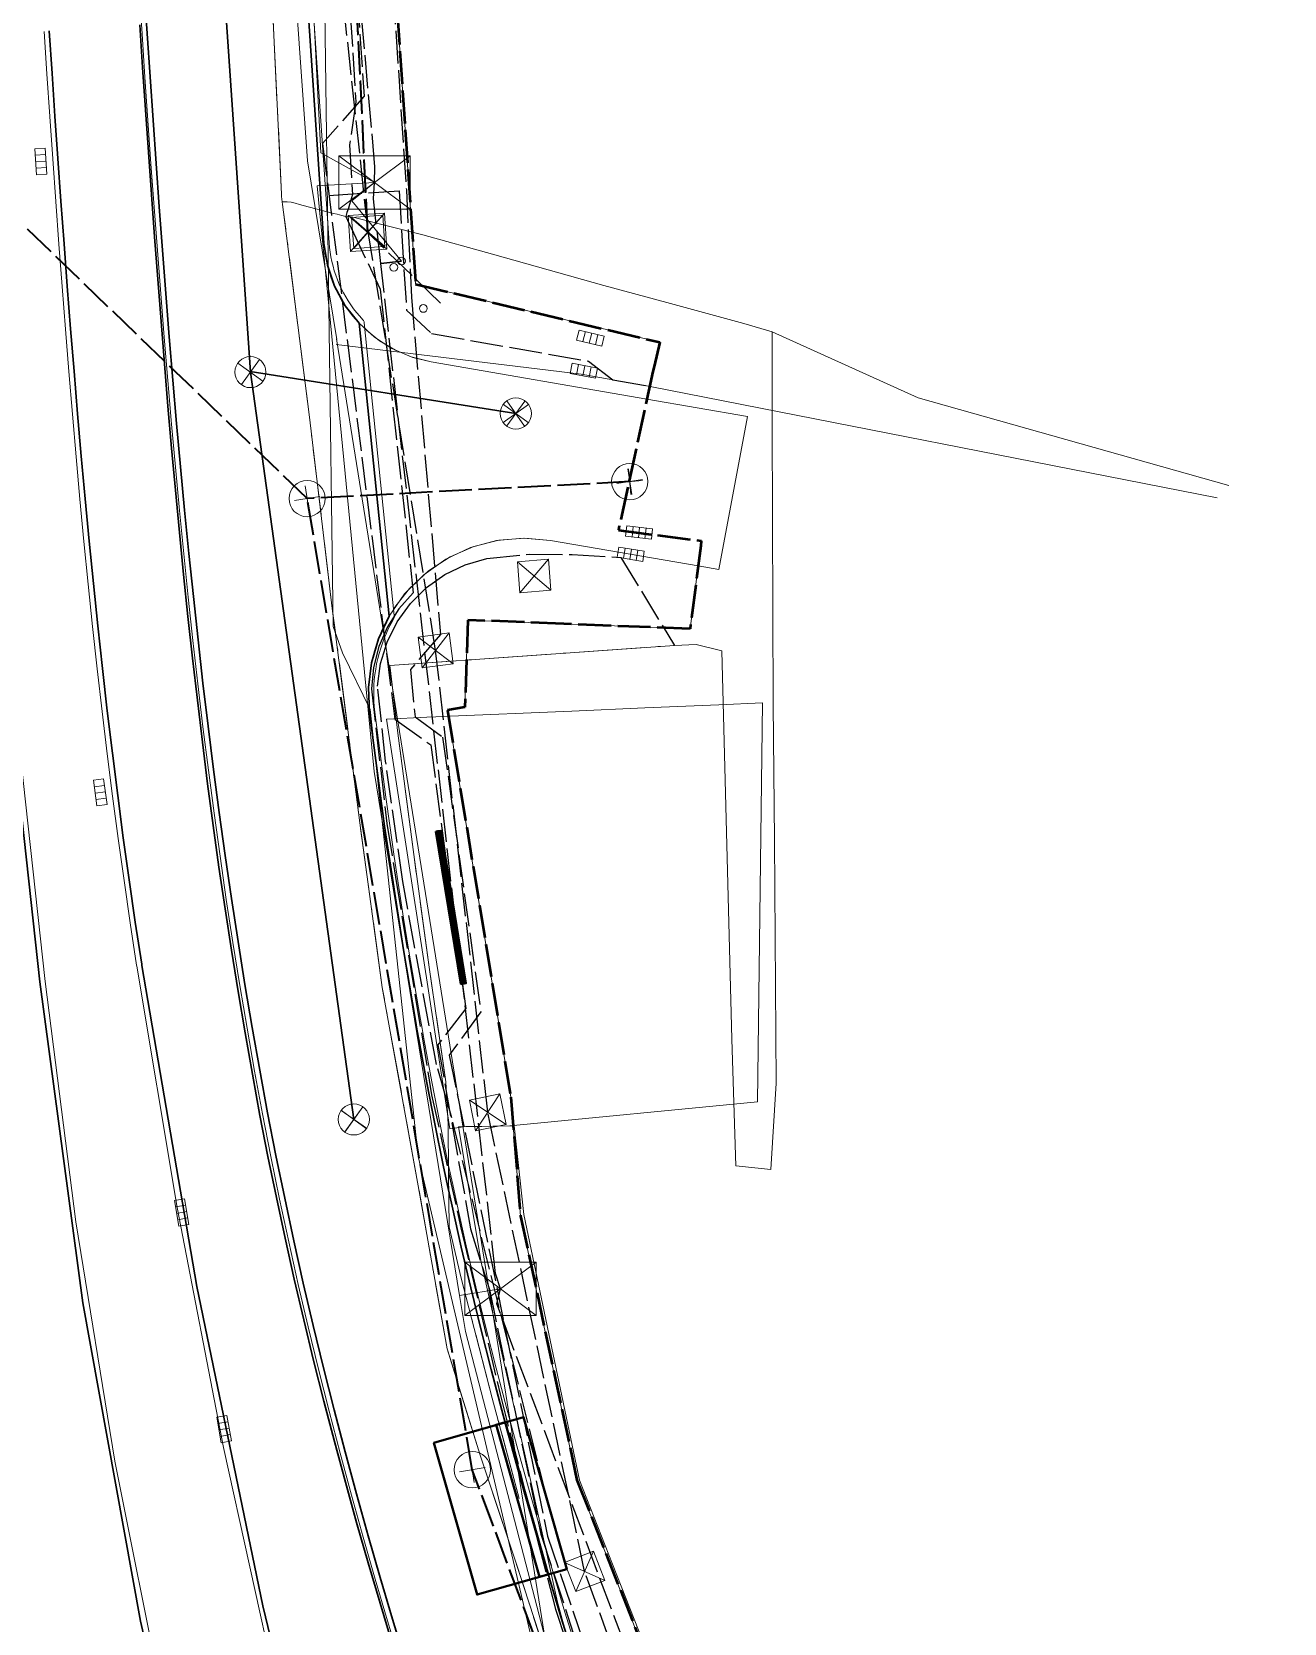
# Model space of a CAD drawing. Header units: metres. Extents: x 105014 to 106600, y 111320 to 118425.
# Drawn here: x 105914.6 to 105963, y 117164.8 to 117226.2 of the extents above; entities that cross this region are included whole.
import ezdxf

# ---------------------------------------------------------------- set-up
doc = ezdxf.new("R2010")
doc.units = ezdxf.units.M
doc.linetypes.add('DASHDOT', pattern=[3.556, 2.54, -0.508, 0, -0.508])
doc.linetypes.add('DASHED', pattern=[1.524, 1.27, -0.254])
for name, color, linetype, lineweight in [('00-BASE-LIMITE', 7, 'DASHED', 50), ('00-BASE-UE', 42, 'DASHED', 25), ('10-PAV-BOCACALLE', 9, 'CONTINUOUS', 13), ('10-PAV-CALZADA-BRT', 12, 'CONTINUOUS', 30), ('10-PAV-CALZADA-MIXTA', 8, 'CONTINUOUS', 30), ('10-PAV-SARDINEL', 252, 'CONTINUOUS', 13), ('20-EP-ZONA-DURA', 253, 'CONTINUOUS', 13), ('20-EP-ZONA-VERDE', 84, 'CONTINUOUS', 13), ('30-RED-ENEL-NODOS', 11, 'CONTINUOUS', 13), ('30-RED-ENEL-PROY', 1, 'DASHED', 25), ('30-RED-ETB-CAMARA', 151, 'CONTINUOUS', 13), ('30-RED-ETB-EXIST', 145, 'CONTINUOUS', 13), ('30-RED-ETB-PROY', 5, 'DASHED', 25), ('30-RED-MOVISTAR-CAMARA', 141, 'CONTINUOUS', 13), ('30-RED-MOVISTAR-PROY', 4, 'DASHED', 25), ('30-RED-VANTI-EXIST', 52, 'CONTINUOUS', 13), ('30-RED-VANTI-PROY', 2, 'DASHED', 25), ('30-RED-VANTI-RETIRO', 8, 'DASHDOT', 13), ('35-RH-ACUE-MENOR-EXIST', 151, 'CONTINUOUS', 13), ('35-RH-ACUE-MENOR-PROY', 5, 'DASHED', 25), ('35-RH-PLUV-COLECTOR', 96, 'CONTINUOUS', 30), ('35-RH-PLUV-NODOS', 94, 'CONTINUOUS', 13), ('36-RH-SAN-COLECTOR-PROY', 6, 'DASHED', 35), ('36-RH-SAN-POZOS', 216, 'CONTINUOUS', 13), ('50-EST-MURO-CONTENCION', 34, 'CONTINUOUS', 40), ('60-PREDIAL-LOTE', 42, 'CONTINUOUS', 13)]:
    doc.layers.add(name, color=color, linetype=linetype, lineweight=lineweight)

# ---------------------------------------------------------------- blocks, each defined once
blk = doc.blocks.new('CAM_ETB_T_13')
for p, q in [((-1.375, -1.025), (1.375, 1.025)), ((-1.375, 1.025), (1.375, -1.025))]:
    blk.add_line(p, q)
blk.add_lwpolyline([(-1.375, -1.025), (1.375, -1.025), (1.375, 1.025), (-1.375, 1.025)], close=True)
blk = doc.blocks.new('POSTE')
blk.add_circle((0, 0), 0.15)
blk = doc.blocks.new('CAJA_ENEL')
for p, q in [((-0.6, -0.6), (0.6, 0.6)), ((-0.6, 0.6), (0.6, -0.6))]:
    blk.add_line(p, q)
blk.add_lwpolyline([(-0.6, -0.6), (0.6, -0.6), (0.6, 0.6), (-0.6, 0.6)], close=True)
blk = doc.blocks.new('CAM_MOV_CS_276')
for p, q in [((-0.7, -0.7), (0.7, 0.7)), ((-0.7, 0.7), (0.7, -0.7))]:
    blk.add_line(p, q)
blk.add_lwpolyline([(-0.7, -0.7), (0.7, -0.7), (0.7, 0.7), (-0.7, 0.7)], close=True)
blk = doc.blocks.new('POZO_SAN')
for p, q in [((-0.5, 0), (0.5, 0)), ((0, -0.5), (0, 0.5))]:
    blk.add_line(p, q)
blk.add_circle((0, 0), 0.7)
blk = doc.blocks.new('POZO_PLUV')
for p, q in [((-0.42, -0.42), (0.42, 0.42)), ((-0.42, 0.42), (0.42, -0.42))]:
    blk.add_line(p, q)
blk.add_circle((0, 0), 0.6)
blk = doc.blocks.new('SUMIDERO')
for p, q in [((-0.25, -0.2), (-0.25, 0.2)), ((0, -0.2), (0, 0.2)), ((0.25, -0.2), (0.25, 0.2))]:
    blk.add_line(p, q)
blk.add_lwpolyline([(-0.5, -0.2), (0.5, -0.2), (0.5, 0.2), (-0.5, 0.2)], close=True)

msp = doc.modelspace()

# ---------------------------------------------------------------- linework, layer by layer
at = {"layer": '00-BASE-LIMITE'}
msp.add_lwpolyline([(105925.1391, 117279.7851), (105926.0921, 117266.5481), (105929.4421, 117216.5021), (105938.8661, 117214.2585), (105938.6439, 117213.3259), (105938.5957, 117213.1319), (105937.2657, 117207.0073), (105940.4659, 117206.5989), (105940.4405, 117206.4005), (105940.0323, 117203.2023), (105935.1611, 117203.3971), (105931.4601, 117203.5451), (105931.3471, 117200.1791), (105930.6759, 117200.0683), (105933.1177, 117185.1385), (105933.4923, 117180.5503), (105935.6685, 117170.3651), (105940.2465, 117158.7445)], dxfattribs=at)
at = {"layer": '00-BASE-UE'}
msp.add_lwpolyline([(105925.1391, 117279.7851), (105926.0921, 117266.5481), (105929.4421, 117216.5021), (105938.8661, 117214.2585), (105938.6439, 117213.3259), (105938.5957, 117213.1319), (105937.2657, 117207.0073), (105940.4659, 117206.5989), (105940.4405, 117206.4005), (105940.0323, 117203.2023), (105935.1611, 117203.3971), (105931.4601, 117203.5451), (105931.3471, 117200.1791), (105930.6759, 117200.0683), (105933.1177, 117185.1385), (105933.4923, 117180.5503), (105935.6685, 117170.3651), (105940.2465, 117158.7445)], dxfattribs=at)
at = {"layer": '10-PAV-BOCACALLE'}
msp.add_lwpolyline([(105942.2504, 117211.3928), (105941.1442, 117205.4944), (105940.3425, 117205.6334), (105934.6485, 117206.6181), (105933.6073, 117206.7058), (105932.5666, 117206.6116), (105931.5581, 117206.3383), (105930.6123, 117205.8941), (105929.7578, 117205.2926), (105929.0207, 117204.552), (105928.4233, 117203.6947), (105927.2631, 117214.9942), (105927.8588, 117214.4581), (105928.5325, 117214.024), (105929.2669, 117213.7031), (105930.0431, 117213.5037), (105938.3639, 117212.0646), (105942.2504, 117211.3928)], close=True, dxfattribs=at)
at = {"layer": '10-PAV-CALZADA-BRT'}
for points in [[(105882.9785, 117584.4545), (105893.5419, 117425.5473), (105895.1807, 117404.3226), (105897.2725, 117383.1377), (105904.5071, 117317.0921), (105905.2214, 117308.7833), (105905.5469, 117300.4503), (105905.4831, 117292.1111), (105905.4192, 117283.7719), (105905.7447, 117275.4389), (105906.4589, 117267.1301), (105914.9533, 117189.5829), (105916.6047, 117177.2078), (105918.8371, 117164.9242), (105921.6455, 117152.7593)], [(105918.8005, 117226.5043), (105918.9109, 117224.8661), (105919.0231, 117223.2269), (105919.1371, 117221.5907), (105919.2535, 117219.9555), (105919.3729, 117218.3219), (105919.4957, 117216.6895), (105919.6227, 117215.0583), (105919.7539, 117213.4289), (105919.8901, 117211.8007), (105920.0319, 117210.1743), (105920.1795, 117208.5495), (105920.3337, 117206.9261), (105920.4947, 117205.3047), (105920.6631, 117203.6851), (105920.8397, 117202.0675), (105921.0245, 117200.4519), (105921.2181, 117198.8385), (105921.4213, 117197.2273), (105921.6343, 117195.6183), (105921.8575, 117194.0121), (105922.0917, 117192.4083), (105922.3369, 117190.8073), (105922.5941, 117189.2093), (105922.8633, 117187.6145), (105923.1453, 117186.0229), (105923.4405, 117184.4347), (105923.7491, 117182.8503), (105924.0719, 117181.2699), (105924.4091, 117179.6933), (105924.7613, 117178.1201), (105925.1283, 117176.5493), (105925.5097, 117174.9807), (105925.9051, 117173.4145), (105926.3137, 117171.8507), (105926.7353, 117170.2891), (105927.1693, 117168.7299), (105927.6151, 117167.1727), (105928.0725, 117165.6179), (105928.5407, 117164.0651)], [(105926.5123, 117153.3013), (105923.5524, 117165.5173), (105921.0097, 117177.8269), (105918.8871, 117190.2159), (105918.8793, 117190.2643), (105918.6301, 117191.8903), (105918.3925, 117193.5183), (105918.1661, 117195.1479), (105917.9501, 117196.7787), (105917.7443, 117198.4109), (105917.5483, 117200.0445), (105917.3613, 117201.6789), (105917.1829, 117203.3143), (105917.0127, 117204.9507), (105916.8501, 117206.5879), (105916.6945, 117208.2255), (105916.5457, 117209.8641), (105916.4029, 117211.5029), (105916.2657, 117213.1423), (105916.1335, 117214.7823), (105916.0059, 117216.4225), (105915.8825, 117218.0629), (105915.7627, 117219.7037), (105915.6457, 117221.3447), (105915.5315, 117222.9859), (105915.4191, 117224.6273), (105915.3085, 117226.2687)]]:
    msp.add_lwpolyline(points, dxfattribs=at)
at = {"layer": '10-PAV-CALZADA-MIXTA'}
for points in [[(105924.9949, 117231.6079), (105925.9071, 117218.0841), (105926.0401, 117217.235), (105926.3166, 117216.4213), (105926.7283, 117215.6669), (105927.2631, 117214.9942), (105928.4233, 117203.6947), (105928.0113, 117202.8216), (105927.7447, 117201.8938), (105927.6303, 117200.9352), (105927.6711, 117199.9707), (105928.2497, 117195.5855), (105928.9725, 117190.8191), (105929.4375, 117188.0927), (105929.4963, 117187.7557), (105929.5793, 117187.2923), (105929.8757, 117185.6959), (105930.1857, 117184.1041), (105930.5099, 117182.5171), (105930.6793, 117181.7255), (105930.8485, 117180.9349), (105931.2023, 117179.3559), (105931.5713, 117177.7787), (105931.9551, 117176.2029), (105932.3529, 117174.6287), (105932.7647, 117173.0561), (105933.1897, 117171.4851), (105933.6275, 117169.9153), (105934.0777, 117168.3473), (105934.5395, 117166.7805), (105935.0129, 117165.2151), (105935.4969, 117163.6509)], [(105929.0361, 117163.3867), (105928.5507, 117164.9925), (105928.0765, 117166.6013), (105927.6137, 117168.2137), (105927.1629, 117169.8293), (105926.7249, 117171.4485), (105926.3001, 117173.0713), (105925.8889, 117174.6977), (105925.4921, 117176.3273), (105925.1099, 117177.9607), (105924.7433, 117179.5975), (105924.3923, 117181.2377), (105924.0565, 117182.8813), (105923.7359, 117184.5277), (105923.4295, 117186.1769), (105923.1371, 117187.8287), (105922.8583, 117189.4827), (105922.5923, 117191.1389), (105922.3387, 117192.7971), (105922.0969, 117194.4571), (105921.8669, 117196.1185), (105921.6475, 117197.7817), (105921.4385, 117199.4459), (105921.2397, 117201.1115), (105921.0499, 117202.7781), (105920.8691, 117204.4457), (105920.6967, 117206.1143), (105920.5321, 117207.7837), (105920.3749, 117209.4537), (105920.2243, 117211.1243), (105920.0801, 117212.7955), (105919.9417, 117214.4673), (105919.8083, 117216.1393), (105919.6799, 117217.8119), (105919.5555, 117219.4847), (105919.4349, 117221.1577), (105919.3171, 117222.8311), (105919.2023, 117224.5045), (105919.0895, 117226.1781), (105918.9781, 117227.8519)]]:
    msp.add_lwpolyline(points, dxfattribs=at)
at = {"layer": '10-PAV-SARDINEL'}
for points in [[(105918.7785, 117227.8387), (105918.89, 117226.1648), (105919.0028, 117224.491), (105919.1176, 117222.8173), (105919.2354, 117221.1435), (105919.3561, 117219.4701), (105919.4805, 117217.7969), (105919.6089, 117216.1237), (105919.7424, 117214.4511), (105919.8808, 117212.7787), (105920.0251, 117211.1067), (105920.1758, 117209.4354), (105920.3331, 117207.7646), (105920.4978, 117206.0942), (105920.6703, 117204.4246), (105920.8512, 117202.756), (105921.0411, 117201.0884), (105921.24, 117199.4216), (105921.4492, 117197.7562), (105921.6687, 117196.0917), (105921.8989, 117194.429), (105922.1409, 117192.7676), (105922.3947, 117191.108), (105922.661, 117189.4503), (105922.9401, 117187.7944), (105923.2328, 117186.1412), (105923.5395, 117184.4904), (105923.8604, 117182.8422), (105924.1965, 117181.1968), (105924.5479, 117179.5547), (105924.915, 117177.9161), (105925.2976, 117176.2809), (105925.6948, 117174.6496), (105926.1064, 117173.0215), (105926.5316, 117171.3971), (105926.9701, 117169.7763), (105927.4213, 117168.1592), (105927.8845, 117166.5455), (105928.3591, 117164.9353), (105928.8449, 117163.3282)], [(105928.8449, 117163.3282), (105928.3591, 117164.9353), (105927.8845, 117166.5455), (105927.4213, 117168.1592), (105926.9701, 117169.7763), (105926.5316, 117171.3971), (105926.1064, 117173.0215), (105925.6948, 117174.6496), (105925.2976, 117176.2809), (105924.915, 117177.9161), (105924.5479, 117179.5547), (105924.1965, 117181.1968), (105923.8604, 117182.8422), (105923.5395, 117184.4904), (105923.2328, 117186.1412), (105922.9401, 117187.7944), (105922.661, 117189.4503), (105922.3947, 117191.108), (105922.1409, 117192.7676), (105921.8989, 117194.429), (105921.6687, 117196.0917), (105921.4492, 117197.7562), (105921.24, 117199.4216), (105921.0411, 117201.0884), (105920.8512, 117202.756), (105920.6703, 117204.4246), (105920.4978, 117206.0942), (105920.3331, 117207.7646), (105920.1758, 117209.4354), (105920.0251, 117211.1067), (105919.8808, 117212.7787), (105919.7424, 117214.4511), (105919.6089, 117216.1237), (105919.4805, 117217.7969), (105919.3561, 117219.4701), (105919.2354, 117221.1435), (105919.1176, 117222.8173), (105919.0028, 117224.491), (105918.89, 117226.1648), (105918.7785, 117227.8387)], [(105918.9781, 117227.8519), (105919.0895, 117226.1781), (105919.2023, 117224.5045), (105919.3171, 117222.8311), (105919.4349, 117221.1577), (105919.5555, 117219.4847), (105919.6799, 117217.8119), (105919.8083, 117216.1393), (105919.9417, 117214.4673), (105920.0801, 117212.7955), (105920.2243, 117211.1243), (105920.3749, 117209.4537), (105920.5321, 117207.7837), (105920.6967, 117206.1143), (105920.8691, 117204.4457), (105921.0499, 117202.7781), (105921.2397, 117201.1115), (105921.4385, 117199.4459), (105921.6475, 117197.7817), (105921.8669, 117196.1185), (105922.0969, 117194.4571), (105922.3387, 117192.7971), (105922.5923, 117191.1389), (105922.8583, 117189.4827), (105923.1371, 117187.8287), (105923.4295, 117186.1769), (105923.7359, 117184.5277), (105924.0565, 117182.8813), (105924.3923, 117181.2377), (105924.7433, 117179.5975), (105925.1099, 117177.9607), (105925.4921, 117176.3273), (105925.8889, 117174.6977), (105926.3001, 117173.0713), (105926.7249, 117171.4485), (105927.1629, 117169.8293), (105927.6137, 117168.2137), (105928.0765, 117166.6013), (105928.5507, 117164.9925), (105929.0361, 117163.3867)], [(105935.4969, 117163.6509), (105935.0129, 117165.2151), (105934.5395, 117166.7805), (105934.0777, 117168.3473), (105933.6275, 117169.9153), (105933.1897, 117171.4851), (105932.7647, 117173.0561), (105932.3529, 117174.6287), (105931.9551, 117176.2029), (105931.5713, 117177.7787), (105931.2023, 117179.3559), (105930.8485, 117180.9349), (105930.6793, 117181.7255), (105930.5099, 117182.5171), (105930.1857, 117184.1041), (105929.8757, 117185.6959), (105929.5793, 117187.2923), (105929.4963, 117187.7557), (105929.4375, 117188.0927), (105929.2777, 117189.0007), (105929.1227, 117189.9095), (105928.9725, 117190.8191), (105928.7819, 117192.0092), (105928.598, 117193.2003), (105928.4205, 117194.3924), (105928.2497, 117195.5855), (105928.0982, 117196.6809), (105927.9513, 117197.7769), (105927.8089, 117198.8735), (105927.6711, 117199.9707), (105927.6486, 117200.1843), (105927.6338, 117200.3985), (105927.6266, 117200.6131), (105927.6271, 117200.8279), (105927.6353, 117201.0425), (105927.6512, 117201.2566), (105927.6748, 117201.4701), (105927.7059, 117201.6826), (105927.7447, 117201.8938), (105927.7909, 117202.1035), (105927.8447, 117202.3114), (105927.9059, 117202.5173), (105927.9743, 117202.7208), (105928.0501, 117202.9218), (105928.1329, 117203.1199), (105928.2228, 117203.3149), (105928.3197, 117203.5066), (105928.4233, 117203.6947), (105927.2631, 117214.9942), (105927.1344, 117215.1356), (105927.0111, 117215.2818), (105926.8936, 117215.4326), (105926.7819, 117215.5878), (105926.6762, 117215.7471), (105926.5767, 117215.9104), (105926.4835, 117216.0773), (105926.3967, 117216.2477), (105926.3166, 117216.4213), (105926.2431, 117216.5978), (105926.1764, 117216.777), (105926.1166, 117216.9587), (105926.0639, 117217.1424), (105926.0181, 117217.3281), (105925.9796, 117217.5154), (105925.9482, 117217.704), (105925.924, 117217.8936), (105925.9071, 117218.0841), (105925.5971, 117222.5916), (105925.2931, 117227.0996)], [(105925.4926, 117227.1129), (105925.7967, 117222.6053), (105926.1064, 117218.1005), (105926.1228, 117217.9157), (105926.1464, 117217.7309), (105926.1762, 117217.5519), (105926.2134, 117217.3716), (105926.2575, 117217.1927), (105926.3082, 117217.0164), (105926.365, 117216.8437), (105926.4292, 117216.6711), (105926.5, 117216.5011), (105926.5762, 117216.3361), (105926.6602, 117216.171), (105926.7489, 117216.0123), (105926.8454, 117215.8539), (105926.947, 117215.7007), (105927.054, 117215.552), (105927.1657, 117215.4088), (105927.2861, 117215.2659), (105927.411, 117215.1289), (105927.4304, 117215.1037), (105927.4457, 117215.0758), (105927.4563, 117215.0459), (105927.4621, 117215.0146), (105928.6223, 117203.7151), (105928.6231, 117203.6849), (105928.6193, 117203.6548), (105928.6111, 117203.6257), (105928.5985, 117203.5982), (105928.4974, 117203.4148), (105928.4026, 117203.227), (105928.3165, 117203.0404), (105928.2354, 117202.8464), (105928.1629, 117202.6539), (105928.0969, 117202.458), (105928.0373, 117202.2575), (105927.9851, 117202.0556), (105927.9407, 117201.8538), (105927.9034, 117201.6508), (105927.8735, 117201.447), (105927.8505, 117201.2392), (105927.8351, 117201.0313), (105927.8271, 117200.8225), (105927.8266, 117200.6165), (105927.8336, 117200.4078), (105927.8478, 117200.2022), (105927.87, 117199.9917), (105928.0073, 117198.8989), (105928.1496, 117197.8031), (105928.2964, 117196.7079), (105928.4478, 117195.6134), (105928.6185, 117194.4214), (105928.7957, 117193.2303), (105928.9795, 117192.0403), (105929.1699, 117190.8512), (105929.3199, 117189.9426), (105929.4747, 117189.0348), (105929.6345, 117188.1273), (105929.6933, 117187.7906), (105929.7761, 117187.3282), (105930.0722, 117185.7333), (105930.3819, 117184.1432), (105930.7058, 117182.5578), (105930.8749, 117181.7674), (105931.044, 117180.9771), (105931.3973, 117179.4006), (105931.7657, 117177.8258), (105932.1492, 117176.2511), (105932.5466, 117174.6786), (105932.958, 117173.1075), (105933.3826, 117171.5381), (105933.8199, 117169.9698), (105934.2697, 117168.4032), (105934.7311, 117166.8377), (105935.2042, 117165.2736), (105935.6878, 117163.7106)], [(105928.5407, 117164.0651), (105928.0725, 117165.6179), (105927.6151, 117167.1727), (105927.1693, 117168.7299), (105926.7353, 117170.2891), (105926.3137, 117171.8507), (105925.9051, 117173.4145), (105925.5097, 117174.9807), (105925.1283, 117176.5493), (105924.7613, 117178.1201), (105924.4091, 117179.6933), (105924.0719, 117181.2699), (105923.7491, 117182.8503), (105923.4405, 117184.4347), (105923.1453, 117186.0229), (105922.8633, 117187.6145), (105922.5941, 117189.2093), (105922.3369, 117190.8073), (105922.0917, 117192.4083), (105921.8575, 117194.0121), (105921.6343, 117195.6183), (105921.4213, 117197.2273), (105921.2181, 117198.8385), (105921.0245, 117200.4519), (105920.8397, 117202.0675), (105920.6631, 117203.6851), (105920.4947, 117205.3047), (105920.3337, 117206.9261), (105920.1795, 117208.5495), (105920.0319, 117210.1743), (105919.8901, 117211.8007), (105919.7539, 117213.4289), (105919.6227, 117215.0583), (105919.4957, 117216.6895), (105919.3729, 117218.3219), (105919.2535, 117219.9555), (105919.1371, 117221.5907), (105919.0231, 117223.2269), (105918.9109, 117224.8661), (105918.8005, 117226.5043)]]:
    msp.add_lwpolyline(points, dxfattribs=at)
at = {"layer": '20-EP-ZONA-DURA'}
for points in [[(105926.0921, 117266.5481), (105929.4421, 117216.5021), (105938.8661, 117214.2585), (105938.6439, 117213.3259), (105938.5957, 117213.1319), (105938.3639, 117212.0646), (105930.0431, 117213.5037), (105929.3415, 117213.6783), (105928.6725, 117213.9522), (105928.0499, 117214.3197), (105927.4869, 117214.7732), (105927.4621, 117215.0146), (105927.4563, 117215.0459), (105927.4457, 117215.0758), (105927.4304, 117215.1037), (105927.411, 117215.1289), (105927.2861, 117215.2659), (105927.1657, 117215.4088), (105927.054, 117215.552), (105926.947, 117215.7007), (105926.8454, 117215.8539), (105926.7489, 117216.0123), (105926.6602, 117216.171), (105926.5762, 117216.3361), (105926.5, 117216.5011), (105926.4292, 117216.6711), (105926.365, 117216.8437), (105926.3082, 117217.0164), (105926.2575, 117217.1927), (105926.2134, 117217.3716), (105926.1762, 117217.5519), (105926.1464, 117217.7309), (105926.1228, 117217.9157), (105926.1064, 117218.1005), (105925.7967, 117222.6053), (105925.4926, 117227.1129)], [(105935.6878, 117163.7106), (105935.2042, 117165.2736), (105934.7311, 117166.8377), (105934.2697, 117168.4032), (105933.8199, 117169.9698), (105933.3826, 117171.5381), (105932.958, 117173.1075), (105932.5466, 117174.6786), (105932.1492, 117176.2511), (105931.7657, 117177.8258), (105931.3973, 117179.4006), (105931.044, 117180.9771), (105930.8749, 117181.7674), (105930.7058, 117182.5578), (105930.3819, 117184.1432), (105930.0722, 117185.7333), (105929.7761, 117187.3282), (105929.6933, 117187.7906), (105929.6345, 117188.1273), (105929.4747, 117189.0348), (105929.3199, 117189.9426), (105929.1699, 117190.8512), (105928.9795, 117192.0403), (105928.7957, 117193.2303), (105928.6185, 117194.4214), (105928.4478, 117195.6134), (105928.2964, 117196.7079), (105928.1496, 117197.8031), (105928.0073, 117198.8989), (105927.87, 117199.9917), (105927.8478, 117200.2022), (105927.8336, 117200.4078), (105927.8266, 117200.6165), (105927.8271, 117200.8225), (105927.8351, 117201.0313), (105927.8505, 117201.2392), (105927.8735, 117201.447), (105927.9034, 117201.6508), (105927.9407, 117201.8538), (105927.9851, 117202.0556), (105928.0373, 117202.2575), (105928.0969, 117202.458), (105928.1629, 117202.6539), (105928.2354, 117202.8464), (105928.3165, 117203.0404), (105928.4026, 117203.227), (105928.4974, 117203.4148), (105928.5985, 117203.5982), (105928.6111, 117203.6257), (105928.6193, 117203.6548), (105928.6231, 117203.6849), (105928.6223, 117203.7151), (105928.5956, 117203.9747), (105929.2071, 117204.7635), (105929.9408, 117205.44), (105930.7766, 117205.9855), (105931.6912, 117206.385), (105932.6594, 117206.6272), (105933.6543, 117206.7057), (105934.6485, 117206.6181), (105940.3426, 117205.6334), (105940.3426, 117205.6334), (105940.0323, 117203.2023), (105935.1611, 117203.3971), (105931.4601, 117203.5451), (105931.3471, 117200.1791), (105930.6759, 117200.0683), (105933.1177, 117185.1385), (105933.4923, 117180.5503), (105935.6685, 117170.3651), (105940.2465, 117158.7445)]]:
    msp.add_lwpolyline(points, dxfattribs=at)
at = {"layer": '20-EP-ZONA-VERDE'}
for points in [[(105919.6809, 117161.9135), (105917.8455, 117171.0885), (105916.3353, 117180.3227), (105915.1523, 117189.6047), (105906.6577, 117267.1519), (105906.0863, 117273.3738), (105905.7331, 117279.6117), (105905.5986, 117285.8581), (105905.6829, 117292.1049), (105905.7674, 117298.3665), (105905.6326, 117304.6268), (105905.2786, 117310.8785), (105904.7059, 117317.1139), (105897.5439, 117382.4965)], [(105915.1089, 117226.2553), (105915.2197, 117224.6137), (105915.3319, 117222.9721), (105915.4463, 117221.3307), (105915.5631, 117219.6893), (105915.6831, 117218.0481), (105915.8065, 117216.4071), (105915.9341, 117214.7665), (105916.0663, 117213.1261), (105916.2035, 117211.4859), (105916.3465, 117209.8463), (105916.4955, 117208.2071), (105916.6509, 117206.5685), (105916.8137, 117204.9305), (105916.9841, 117203.2931), (105917.1625, 117201.6567), (105917.3495, 117200.0211), (105917.5459, 117198.3865), (105917.7517, 117196.7531), (105917.9679, 117195.1209), (105918.1945, 117193.4901), (105918.4323, 117191.8609), (105918.6817, 117190.2333), (105918.6895, 117190.1847), (105920.2428, 117180.8812), (105922.0329, 117171.6205), (105924.0586, 117162.4084)]]:
    msp.add_lwpolyline(points, dxfattribs=at)
at = {"layer": '30-RED-ENEL-PROY'}
for points in [[(105927.6143, 117218.5189), (105925.4807, 117261.7673)], [(105927.6143, 117218.5189), (105925.3295, 117239.6593)], [(105930.2173, 117202.3725), (105927.6143, 117218.5189)], [(105932.2257, 117184.5525), (105930.2173, 117202.3725)], [(105935.9651, 117166.8405), (105932.2257, 117184.5525)], [(105941.1213, 117152.5785), (105935.9651, 117166.8405)]]:
    msp.add_lwpolyline(points, dxfattribs=at)
at = {"layer": '30-RED-ETB-EXIST'}
for points in [[(105927.853, 117220.423), (105925.784, 117221.563), (105922.931, 117277.25)], [(105932.714, 117177.743), (105931.137, 117177.486), (105927.851, 117197.702), (105925.643, 117220.3), (105927.853, 117220.423)], [(105928.899, 117217.392), (105926.989, 117219.712), (105927.853, 117220.423)], [(105940.315, 117140.82), (105940.169, 117141.399), (105938.089, 117151.658), (105935.335, 117160.842), (105931.363, 117176.092), (105931.137, 117177.486), (105932.714, 117177.743)]]:
    msp.add_lwpolyline(points, dxfattribs=at)
at = {"layer": '30-RED-ETB-PROY'}
for points in [[(105927.853, 117220.423), (105927.875, 117221.031), (105922.942, 117276.648)], [(105928.899, 117217.392), (105928.1, 117217.302), (105927.816, 117219.799), (105927.853, 117220.423)], [(105932.714, 117177.743), (105932.53, 117178.328), (105928.1, 117217.302), (105928.899, 117217.392)], [(105948.885, 117133.528), (105948.793, 117133.997), (105932.575, 117177.166), (105932.714, 117177.743)]]:
    msp.add_lwpolyline(points, dxfattribs=at)
at = {"layer": '30-RED-MOVISTAR-PROY'}
for points in [[(105927.5861, 117218.5021), (105925.4831, 117261.7899)], [(105930.4031, 117215.7706), (105927.5861, 117218.5021)]]:
    msp.add_lwpolyline(points, dxfattribs=at)
at = {"layer": '30-RED-VANTI-EXIST'}
for points in [[(105924.2702, 117219.9787), (105923.9763, 117226.1135), (105923.4231, 117237.6371), (105922.8155, 117249.2295), (105922.1247, 117261.0241), (105921.1859, 117275.6553), (105920.9989, 117278.3942)], [(105924.3012, 117219.6774), (105924.2745, 117219.8895), (105924.2702, 117219.9787)], [(105924.3146, 117219.5703), (105924.3012, 117219.6774)], [(105924.4836, 117219.672), (105924.3061, 117219.6795)], [(105924.3517, 117219.2756), (105924.3146, 117219.5703)], [(105966.2848, 117081.7091), (105963.8873, 117087.5519), (105961.1581, 117094.2481), (105959.2759, 117099.2015), (105956.6545, 117105.7351), (105954.6705, 117110.6775), (105952.9837, 117114.9525), (105951.2903, 117119.3597), (105949.3675, 117124.1037), (105947.1529, 117129.7775), (105944.8623, 117135.5911), (105942.2395, 117142.2153), (105939.3825, 117149.5515), (105937.1069, 117155.4233), (105934.7831, 117162.6641), (105933.2303, 117167.4353), (105931.9341, 117171.3281), (105930.6585, 117175.4311), (105929.5451, 117181.7165), (105928.1597, 117189.3631), (105927.2947, 117195.7173), (105926.2295, 117203.9829), (105925.3455, 117211.3733), (105924.3517, 117219.2756)], [(105924.7938, 117219.6252), (105924.6413, 117219.6653), (105924.4836, 117219.672)], [(105924.9705, 117219.5787), (105924.7938, 117219.6252)], [(105925.111, 117219.5417), (105924.9705, 117219.5787)], [(105926.2804, 117219.2341), (105925.111, 117219.5417)], [(105926.421, 117219.1971), (105926.2804, 117219.2341)], [(105926.5977, 117219.1506), (105926.421, 117219.1971)], [(105926.7503, 117219.1105), (105926.5977, 117219.1506)], [(105926.908, 117219.1054), (105926.7503, 117219.1105)], [(105927.0881, 117219.0705), (105926.9567, 117219.1039), (105926.908, 117219.1054)], [(105927.2297, 117219.0344), (105927.0881, 117219.0705)], [(105943.2017, 117214.6669), (105942.1025, 117214.9857), (105939.1305, 117215.7969), (105936.7081, 117216.4533), (105932.4079, 117217.6639), (105929.7171, 117218.4015), (105927.2297, 117219.0344)], [(105939.4291, 117202.5677), (105940.2693, 117202.6019), (105941.2547, 117202.3567), (105941.6463, 117187.3703), (105941.7949, 117182.4875), (105943.1509, 117182.3517), (105943.3479, 117185.6789), (105943.2845, 117195.0603), (105943.2381, 117200.2809), (105943.1979, 117211.0835), (105943.2017, 117214.6669)], [(105943.2017, 117214.6669), (105948.8327, 117212.1109), (105960.8145, 117208.7281)], [(105930.6468, 117185.0043), (105930.6085, 117185.7241), (105929.9703, 117190.1551), (105929.3713, 117194.5009), (105928.7587, 117199.1805), (105928.4549, 117201.7899), (105939.4291, 117202.5677)], [(105930.7183, 117182.2366), (105930.6957, 117184.0837), (105930.6468, 117185.0043)], [(105933.4433, 117169.6551), (105932.3969, 117173.5263), (105931.2055, 117178.1559), (105930.7439, 117180.1409), (105930.7183, 117182.2366)]]:
    msp.add_lwpolyline(points, dxfattribs=at)
at = {"layer": '30-RED-VANTI-PROY'}
for points in [[(105923.6256, 117278.516), (105923.6477, 117278.2143), (105923.9657, 117277.9453), (105924.1305, 117275.6421), (105923.8281, 117274.7735), (105924.5541, 117263.9983), (105924.2789, 117263.1957), (105924.5009, 117259.9219), (105924.8835, 117259.4217), (105926.3413, 117236.0693), (105927.1413, 117223.5353), (105926.8951, 117221.8733), (105927.0105, 117219.9561), (105926.8931, 117219.5745)], [(105926.7967, 117219.2612), (105926.7503, 117219.1105)], [(105926.7503, 117219.1105), (105926.8178, 117218.968)], [(105926.8507, 117219.4363), (105926.7967, 117219.2612)], [(105926.8931, 117219.5745), (105926.8507, 117219.4363)], [(105926.8178, 117218.968), (105926.8968, 117218.8027)], [(105926.8968, 117218.8027), (105926.9585, 117218.671)], [(105926.9585, 117218.671), (105928.0781, 117216.3073), (105929.3481, 117204.5981), (105928.7994, 117203.9779), (105928.3543, 117203.2795), (105928.0238, 117202.5202), (105927.816, 117201.7185), (105927.7361, 117200.8943), (105928.3331, 117195.6971), (105928.6649, 117193.6269), (105930.0629, 117185.2225), (105930.7183, 117182.2366)], [(105930.6468, 117185.0043), (105930.2483, 117186.3943), (105928.9445, 117193.4579), (105928.2877, 117198.0963), (105927.9779, 117200.9985), (105928.0901, 117201.8624), (105928.3433, 117202.696), (105928.7305, 117203.4764), (105929.2411, 117204.1822), (105929.8612, 117204.7942), (105930.5737, 117205.2955), (105931.3591, 117205.6725), (105932.1959, 117205.9147), (105933.8376, 117206.0892), (105935.4885, 117206.0753), (105937.3651, 117205.9527), (105939.4291, 117202.5677)], [(105934.5179, 117169.6337), (105930.8373, 117184.3397), (105930.6468, 117185.0043)], [(105930.7183, 117182.2366), (105931.1869, 117180.1015), (105932.7021, 117173.6789), (105934.1471, 117168.0491), (105934.8403, 117165.3871), (105938.0257, 117155.8221), (105941.5737, 117146.3195), (105943.9263, 117140.1087), (105949.4429, 117125.6573), (105954.9219, 117111.4463), (105959.5555, 117099.2921), (105962.8033, 117090.8583), (105965.6105, 117083.4485), (105966.2848, 117081.7091)]]:
    msp.add_lwpolyline(points, dxfattribs=at)
at = {"layer": '30-RED-VANTI-RETIRO'}
for points in [[(105924.2702, 117219.9787), (105923.9763, 117226.1135), (105923.4231, 117237.6371), (105922.8155, 117249.2295), (105922.1247, 117261.0241), (105921.1859, 117275.6553), (105920.9989, 117278.3942)], [(105924.3012, 117219.6774), (105924.2745, 117219.8895), (105924.2702, 117219.9787)], [(105924.3146, 117219.5703), (105924.3012, 117219.6774)], [(105924.3517, 117219.2756), (105924.3146, 117219.5703)], [(105966.2848, 117081.7091), (105963.8873, 117087.5519), (105961.1581, 117094.2481), (105959.2759, 117099.2015), (105956.6545, 117105.7351), (105954.6705, 117110.6775), (105952.9837, 117114.9525), (105951.2903, 117119.3597), (105949.3675, 117124.1037), (105947.1529, 117129.7775), (105944.8623, 117135.5911), (105942.2395, 117142.2153), (105939.3825, 117149.5515), (105937.1069, 117155.4233), (105934.7831, 117162.6641), (105933.2303, 117167.4353), (105931.9341, 117171.3281), (105930.6585, 117175.4311), (105929.5451, 117181.7165), (105928.1597, 117189.3631), (105927.2947, 117195.7173), (105926.2295, 117203.9829), (105925.3455, 117211.3733), (105924.3517, 117219.2756)], [(105930.6468, 117185.0043), (105930.6085, 117185.7241), (105929.9703, 117190.1551), (105929.3713, 117194.5009), (105928.7587, 117199.1805), (105928.4549, 117201.7899), (105939.4291, 117202.5677)], [(105930.7183, 117182.2366), (105930.6957, 117184.0837), (105930.6468, 117185.0043)], [(105933.4433, 117169.6551), (105932.3969, 117173.5263), (105931.2055, 117178.1559), (105930.7439, 117180.1409), (105930.7183, 117182.2366)]]:
    msp.add_lwpolyline(points, dxfattribs=at)
at = {"layer": '35-RH-ACUE-MENOR-EXIST'}
for points in [[(105926.4049, 117214.3678), (105925.2746, 117221.2646), (105924.1465, 117237.2036), (105920.9485, 117282.2132), (105918.8481, 117311.5749), (105917.0677, 117336.4513), (105915.5235, 117357.9202)], [(105917.5932, 117341.068), (105918.2075, 117332.181), (105917.9681, 117330.5188), (105918.5737, 117329.3936), (105919.1491, 117323.489), (105919.8916, 117321.4132), (105919.2681, 117318.7028), (105919.1436, 117312.322), (105919.5855, 117307.1476), (105921.6793, 117292.9977), (105921.9297, 117278.7227), (105921.6724, 117277.3257), (105923.2759, 117274.2967), (105923.9176, 117272.4815), (105924.0951, 117264.8151), (105925.6865, 117241.9898), (105925.9239, 117227.9946), (105926.2643, 117203.2944), (105926.6208, 117202.2836), (105927.6858, 117200.0957), (105929.5361, 117182.8433), (105935.2883, 117158.4076)], [(105926.3845, 117214.1784), (105935.8368, 117213.0248), (105938.4955, 117212.5539), (105960.3652, 117208.2623)], [(105951.73, 117117.19), (105942.5, 117141.24), (105934.64, 117163.02), (105926.39, 117214.39)]]:
    msp.add_lwpolyline(points, dxfattribs=at)
at = {"layer": '35-RH-ACUE-MENOR-PROY'}
for points in [[(105918.1805, 117338.7989), (105919.7298, 117315.3397), (105919.7748, 117314.6581), (105920.4963, 117306.7091), (105921.3794, 117292.7304), (105922.5176, 117274.616), (105924.7315, 117243.2648), (105924.853, 117241.5449), (105926.2834, 117240.3294), (105926.6678, 117235.2703), (105927.4587, 117223.7565), (105925.8506, 117221.922), (105928.6395, 117199.7194), (105930.0296, 117198.7305), (105931.3758, 117188.5514), (105930.3043, 117187.1542), (105931.5632, 117180.0561), (105932.2897, 117177.7164), (105934.2752, 117168.2787), (105939.8467, 117151.2328)], [(105919.075, 117330.6669), (105920.0272, 117319.2626), (105921.5545, 117318.0337), (105922.9585, 117292.94), (105922.9892, 117292.3622), (105922.3723, 117286.3955), (105922.8027, 117279.698), (105923.8774, 117277.1741), (105924.3208, 117261.4879), (105925.5992, 117241.9698), (105927.7642, 117239.9658), (105929.0864, 117220.1355)], [(105926.1022, 117219.9245), (105928.8085, 117220.1042), (105929.0917, 117215.499), (105930.0623, 117214.5946), (105936.1194, 117213.5322), (105937.055, 117212.8101), (105938.4733, 117212.5686)], [(105929.0864, 117220.1355), (105929.2836, 117215.9945), (105930.3978, 117202.9889), (105929.2447, 117201.6397), (105929.4229, 117199.8133), (105930.4872, 117199.028), (105931.955, 117188.4242), (105930.7425, 117186.7571), (105934.5319, 117168.2006), (105940.1498, 117151.6606), (105940.7219, 117150.0742), (105947.9564, 117132.0347), (105954.3238, 117118.7248), (105980.7917, 117051.1064), (105987.0305, 117034.9043), (105994.0085, 117018.0371), (105997.4871, 117008.7396), (105996.9752, 117007.6074), (106003.9521, 116990.2482)]]:
    msp.add_lwpolyline(points, dxfattribs=at)
at = {"layer": '35-RH-PLUV-COLECTOR'}
for points in [[(105923.0703, 117213.109), (105917.6781, 117291.8768)], [(105923.0703, 117213.109), (105917.6781, 117291.8768)], [(105933.3089, 117211.5118), (105923.0629, 117213.1369)], [(105933.3089, 117211.5118), (105923.0629, 117213.1369)], [(105927.0594, 117184.2777), (105923.0703, 117213.109)], [(105927.0594, 117184.2777), (105923.0703, 117213.109)]]:
    msp.add_lwpolyline(points, dxfattribs=at)
at = {"layer": '36-RH-SAN-COLECTOR-PROY'}
for points in [[(105925.26, 117208.23), (105899.3061, 117233.2313)], [(105937.7048, 117208.8838), (105925.26, 117208.23)], [(105931.6303, 117170.7655), (105925.26, 117208.23)], [(105958.581, 117098.6341), (105931.6303, 117170.7655)]]:
    msp.add_lwpolyline(points, dxfattribs=at)
at = {"layer": '50-EST-MURO-CONTENCION'}
for points in [[(105930.2261, 117195.384), (105931.1885, 117189.4992), (105931.3859, 117189.5315), (105930.4241, 117195.4123), (105930.2261, 117195.384)], [(105930.2855, 117195.3927), (105931.2478, 117189.5089), (105931.3267, 117189.5218), (105930.3647, 117195.4036), (105930.2855, 117195.3927)], [(105935.2746, 117166.9256), (105933.6099, 117172.7976), (105930.1502, 117171.8073), (105931.8137, 117165.9445), (105935.2746, 117166.9256)], [(105934.5577, 117166.7224), (105934.221, 117166.6269), (105932.5571, 117172.4962), (105932.8936, 117172.5925), (105934.5577, 117166.7224)]]:
    msp.add_lwpolyline(points, close=True, dxfattribs=at)
at = {"layer": '60-PREDIAL-LOTE'}
msp.add_lwpolyline([(105928.3211, 117199.7199), (105928.3479, 117199.7209), (105929.8718, 117199.7909), (105930.2193, 117199.8062), (105930.4719, 117199.8172), (105935.4667, 117200.0323), (105938.2903, 117200.1538), (105941.1447, 117200.2769), (105942.8259, 117200.3494), (105942.6339, 117184.9548), (105933.0809, 117184.0253), (105931.9945, 117184.0092), (105931.3861, 117184.0003), (105930.7642, 117183.917), (105928.3211, 117199.7199)], close=True, dxfattribs=at)
msp.add_lwpolyline([(105936.957, 117158.222), (105934.9198, 117165.653), (105933.666, 117171.295), (105931.978, 117178.768), (105931.0949, 117183.996), (105933.0809, 117184.0253), (105933.2398, 117184.0276), (105933.62, 117180.615), (105935.77, 117170.357), (105937.045, 117167.125), (105938.884, 117162.449)], dxfattribs=at)

# ---------------------------------------------------------------- block references
at = {"layer": '30-RED-ENEL-NODOS'}
for name, p, rotation in [('CAJA_ENEL', (105927.6143, 117218.5188), 3.8), ('POSTE', (105928.6035, 117217.1523), 88.7), ('POSTE', (105929.7407, 117215.5654), 98.3), ('CAJA_ENEL', (105934.0165, 117205.2467), 94.8), ('CAJA_ENEL', (105930.2173, 117202.3724), 97.5), ('CAJA_ENEL', (105932.2256, 117184.5525), 101.7), ('CAJA_ENEL', (105935.9649, 117166.8404), 111.1)]:
    msp.add_blockref(name, p, dxfattribs=dict(at, rotation=rotation))
at = {"layer": '30-RED-ETB-CAMARA'}
for name, p in [('CAM_ETB_T_13', (105927.853, 117220.423)), ('POSTE', (105928.899, 117217.392)), ('CAM_ETB_T_13', (105932.714, 117177.743))]:
    msp.add_blockref(name, p, dxfattribs=at)
at = {"layer": '30-RED-MOVISTAR-CAMARA', "rotation": 3.6}
msp.add_blockref('CAM_MOV_CS_276', (105927.5861, 117218.502), dxfattribs=at)
at = {"layer": '35-RH-PLUV-NODOS'}
for name, p, rotation in [('SUMIDERO', (105914.9874, 117221.2358), 273.8), ('SUMIDERO', (105914.9874, 117221.2358), 273.8), ('SUMIDERO', (105914.9874, 117221.2358), 273.8), ('SUMIDERO', (105936.189, 117214.4192), 166.3), ('SUMIDERO', (105936.189, 117214.4192), 166.3), ('POZO_PLUV', (105923.0703, 117213.109), 279), ('POZO_PLUV', (105923.0703, 117213.109), 279), ('SUMIDERO', (105935.9351, 117213.16), 169.3), ('POZO_PLUV', (105933.3089, 117211.5118), 80.1), ('POZO_PLUV', (105933.3089, 117211.5118), 80.1), ('POZO_PLUV', (105933.3089, 117211.5118), 279), ('POZO_PLUV', (105933.3089, 117211.5118), 279), ('SUMIDERO', (105938.0642, 117206.9187), 173.6), ('SUMIDERO', (105938.0642, 117206.9187), 173.6), ('SUMIDERO', (105937.7416, 117206.0825), 171), ('SUMIDERO', (105917.2766, 117196.8923), 277.6), ('SUMIDERO', (105917.2766, 117196.8923), 277.6), ('SUMIDERO', (105917.2766, 117196.8923), 277.6), ('POZO_PLUV', (105927.0594, 117184.2777), 9.8), ('POZO_PLUV', (105927.0594, 117184.2777), 9.8), ('POZO_PLUV', (105927.0594, 117184.2777), 9.8), ('POZO_PLUV', (105927.0594, 117184.2777), 9.8), ('POZO_PLUV', (105927.0594, 117184.2777), 279), ('POZO_PLUV', (105927.0594, 117184.2777), 279), ('SUMIDERO', (105920.4193, 117180.6888), 99.8), ('SUMIDERO', (105920.4193, 117180.6888), 99.8), ('SUMIDERO', (105922.0555, 117172.3314), 99.8)]:
    msp.add_blockref(name, p, dxfattribs=dict(at, rotation=rotation))
at = {"layer": '36-RH-SAN-POZOS'}
for p, rotation in [((105937.7048, 117208.8838), 279), ((105937.7048, 117208.8838), 95.2), ((105925.26, 117208.23), 279), ((105931.6303, 117170.7655), 279)]:
    msp.add_blockref('POZO_SAN', p, dxfattribs=dict(at, rotation=rotation))

doc.saveas('drawing.dxf')
